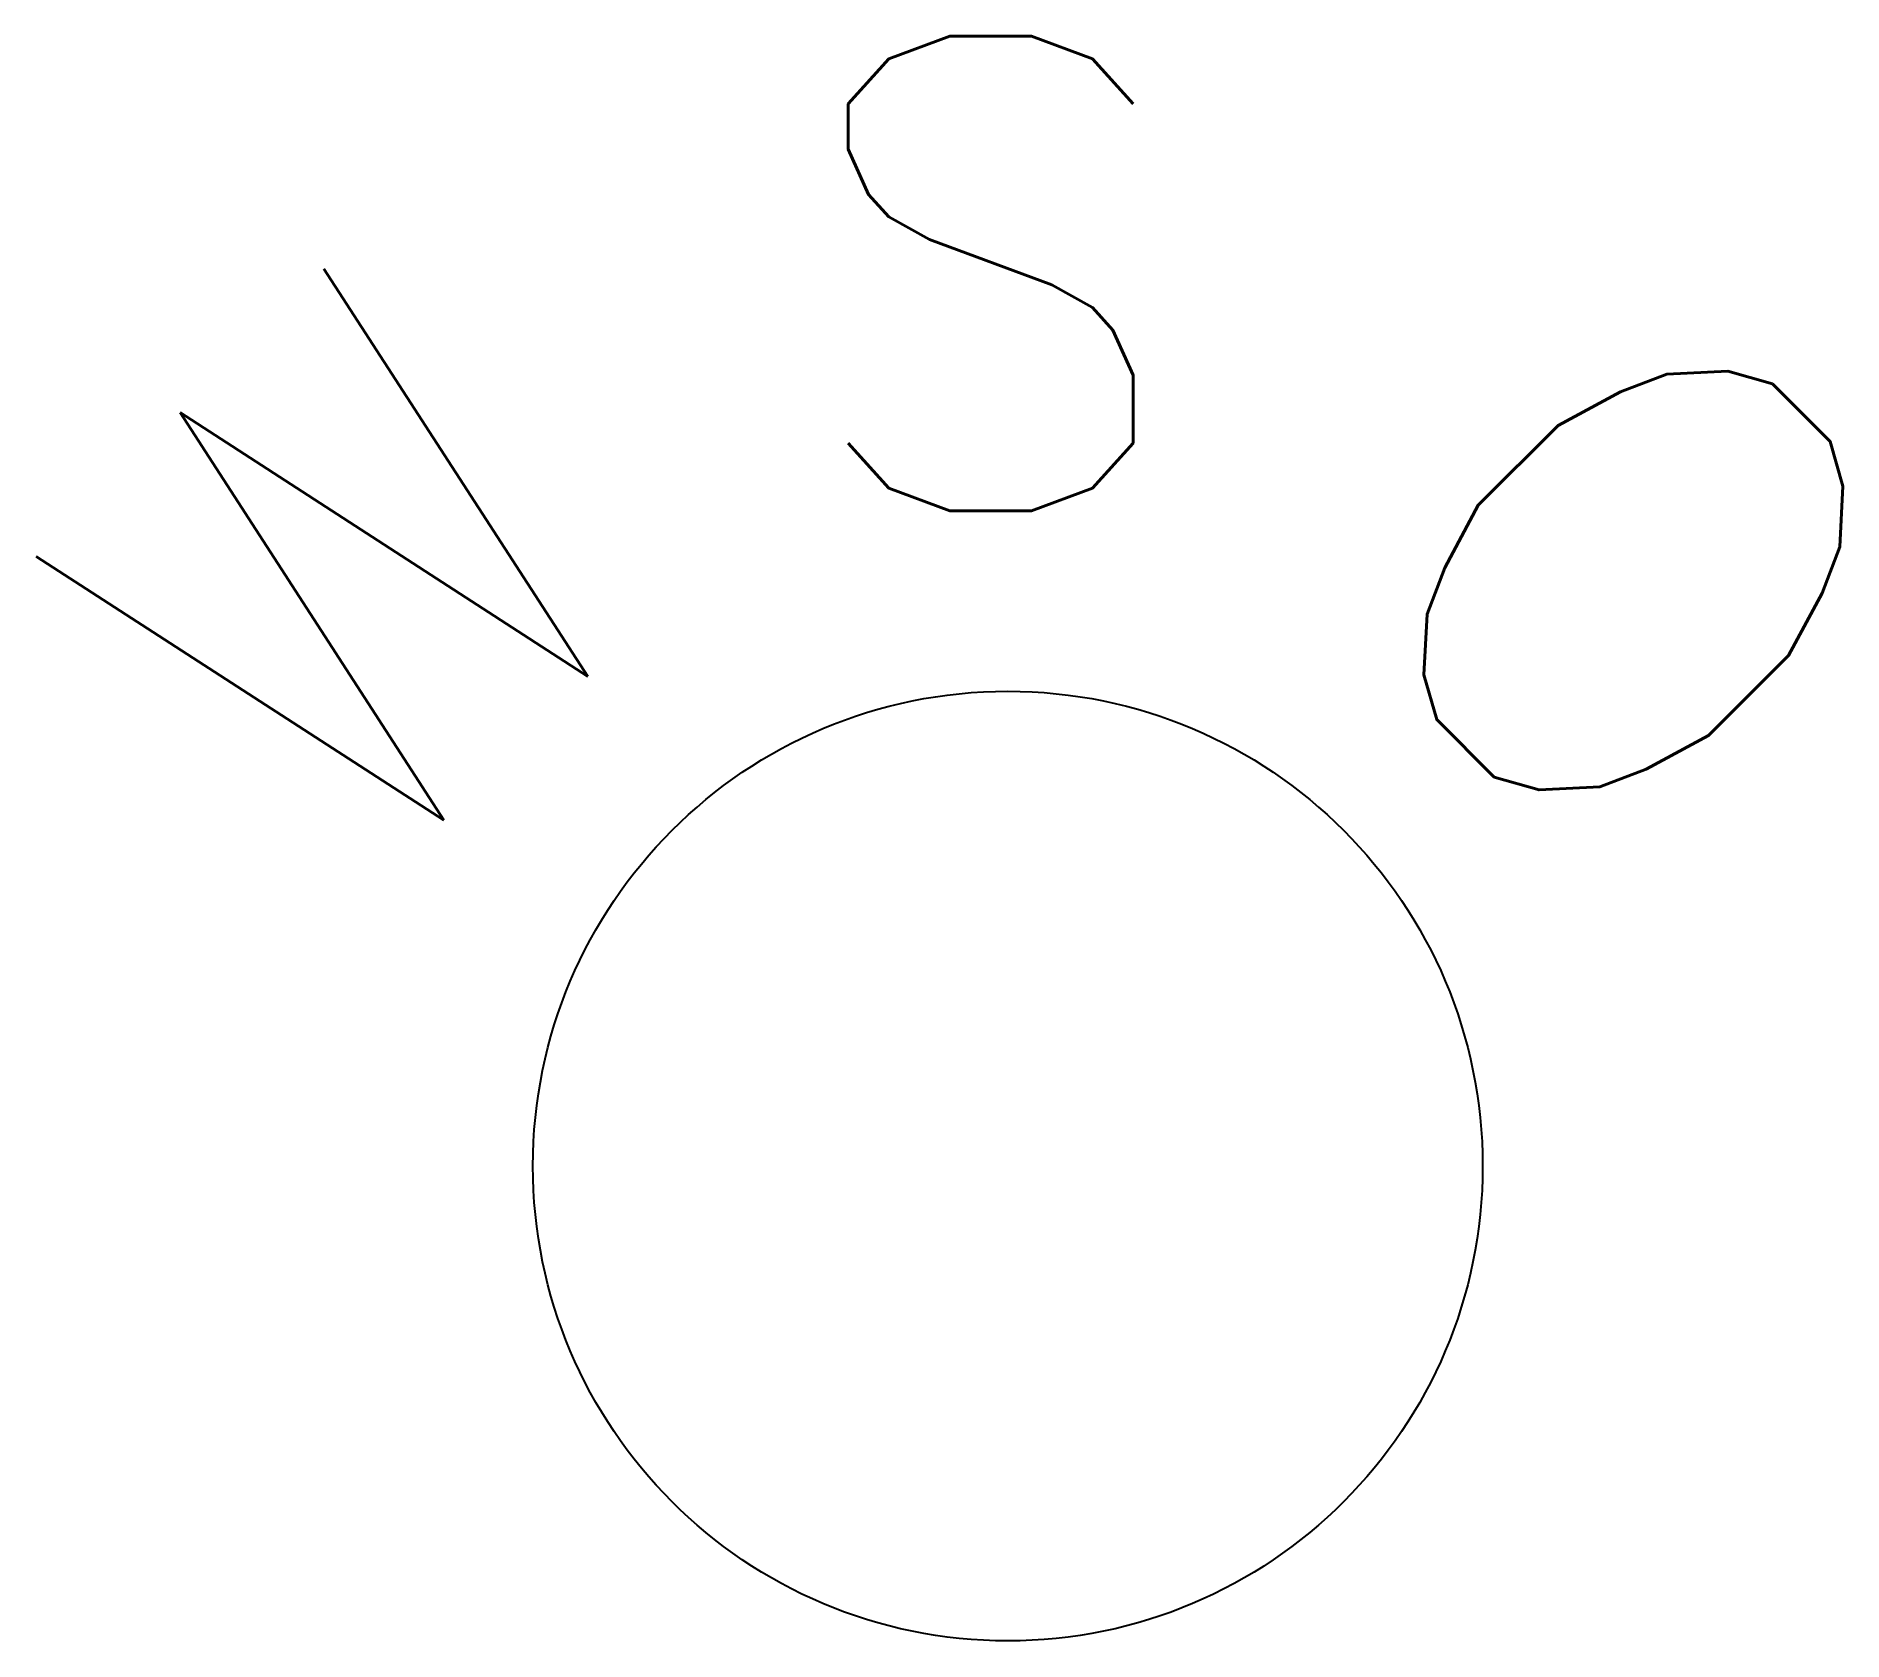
# Model space of a CAD drawing. Header units: feet. Extents: x -0.082 to 0.07, y -0.04 to 0.095.
import ezdxf
from ezdxf.enums import TextEntityAlignment as Align

# ---------------------------------------------------------------- set-up
doc = ezdxf.new("R2010")
doc.units = ezdxf.units.FT
doc.header["$MEASUREMENT"] = 0
doc.styles.add('SHR', font='SIMPLEX', dxfattribs={"height": 0.75})

msp = doc.modelspace()

# ---------------------------------------------------------------- linework, layer by layer
at = {"color": 0, "linetype": 'ByBlock', "lineweight": -2}
msp.add_circle((0, 0), 0.04, dxfattribs=at)

# ---------------------------------------------------------------- texts
at = {"color": 0, "linetype": 'ByBlock', "lineweight": -2, "style": 'SHR'}
msp.add_text('S', height=0.04, dxfattribs=at).set_placement((-0.00144, 0.05519), align=Align.CENTER)
for s, rotation, p in [('W', 45, (-0.04144, 0.03519)), ('O', 315, (0.03856, 0.03519))]:
    msp.add_text(s, height=0.04, rotation=rotation, dxfattribs=at).set_placement(p, align=Align.CENTER)

doc.saveas('drawing.dxf')
